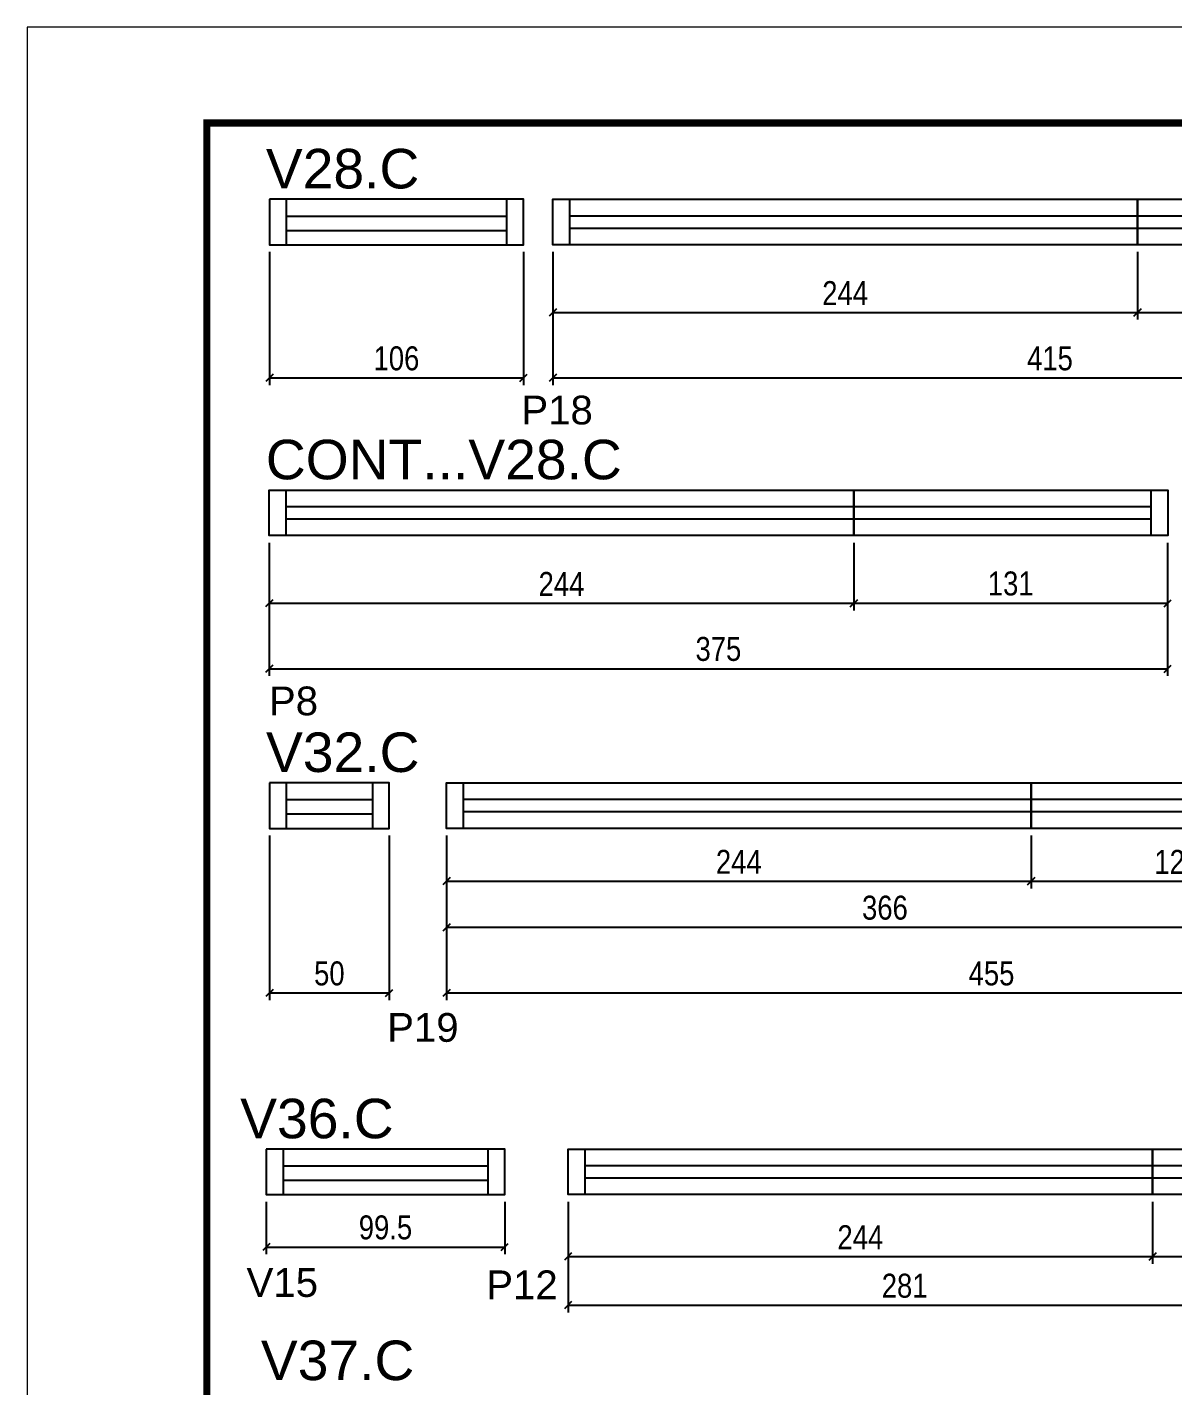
# Model space of a CAD drawing. Header units: millimetres. Extents: x 2455 to 8708, y 366 to 3713.
# Drawn here: x 2455 to 2933, y 849 to 1416 of the extents above; entities that cross this region are included whole.
import ezdxf

# ---------------------------------------------------------------- set-up
doc = ezdxf.new("R2010")
doc.units = ezdxf.units.MM
doc.linetypes.add('DASHED', pattern=[0.75, 0.5, -0.25])
for name, color, linetype in [('5', 5, 'Continuous'), ('COTA', 241, 'Continuous'), ('NOMENCLATURA', 7, 'Continuous'), ('Painéis', 200, 'Continuous'), ('SARR_2.2x7', 40, 'Continuous')]:
    doc.layers.add(name, color=color, linetype=linetype)
doc.layers.add('Folhas', color=255, linetype='Continuous', lineweight=9)
doc.layers.add('SARRAFO DE PRESSAO', color=251, linetype='DASHED', lineweight=9)
doc.styles.add('COTA TECNICA', font='techl___.ttf', dxfattribs={"height": 10})
doc.styles.add('COTA TECNICA-50', font='techl___.ttf', dxfattribs={"height": 10})
doc.styles.get("Standard").update_dxf_attribs({"font": 'arial.ttf'})
doc.dimstyles.new('COTA PAINEL-50', dxfattribs={"dimtxt": 10, "dimasz": 3, "dimexe": 3, "dimexo": 3, "dimgap": 3, "dimtad": 1, "dimdec": 1, "dimzin": 12, "dimdsep": 46, "dimtxsty": 'COTA TECNICA-50', "dimblk1": 'OBLIQUE', "dimblk2": 'OBLIQUE', "dimsah": 1, "dimcen": 0.9, "dimclrd": 4, "dimclre": 4, "dimclrt": 240, "dimadec": 1, "dimazin": 3, "dimtfac": 1, "dimtdec": 1, "dimtmove": 0, "dimatfit": 3, "dimfxl": 1, "dimtolj": 1, "dimtzin": 12, "dimarcsym": 0})
doc.dimstyles.new('PAINEL', dxfattribs={"dimtxt": 10, "dimasz": 3, "dimexe": 3, "dimexo": 3, "dimgap": 3, "dimtad": 1, "dimdec": 1, "dimzin": 12, "dimdsep": 46, "dimtxsty": 'COTA TECNICA', "dimblk1": 'OBLIQUE', "dimblk2": 'OBLIQUE', "dimsah": 1, "dimcen": 0.9, "dimclrd": 4, "dimclre": 4, "dimclrt": 240, "dimadec": 1, "dimazin": 3, "dimtfac": 1, "dimtdec": 1, "dimtmove": 0, "dimatfit": 3, "dimfxl": 1, "dimtolj": 1, "dimtzin": 12, "dimarcsym": 0})

# ---------------------------------------------------------------- blocks, each defined once
blk = doc.blocks.new('9999999999')
at = {"layer": 'Folhas'}
blk.add_lwpolyline([(98138.98, 34190.21), (99623.98, 34190.21), (99623.98, 35240.21), (98138.98, 35240.21)], close=True, dxfattribs=at)
at = {"layer": 'Folhas', "color": 30, "const_width": 3}
blk.add_lwpolyline([(98213.98, 34230.21), (99583.98, 34230.21), (99583.98, 35200.21), (98213.98, 35200.21)], close=True, dxfattribs=at)
blk = doc.blocks.new('_Oblique')
at = {"color": 0, "linetype": 'ByBlock', "lineweight": -2}
blk.add_line((-0.5, -0.5), (0.5, 0.5), dxfattribs=at)
blk = doc.blocks.new('*D202')
at = {"layer": 'COTA', "color": 4, "linetype": 'ByBlock', "lineweight": -2, "transparency": 16777216}
for p, q in [((2555.88, 1322.03), (2555.88, 1266.47)), ((2661.88, 1322.03), (2661.88, 1266.47)), ((2555.88, 1269.47), (2661.88, 1269.47))]:
    blk.add_line(p, q, dxfattribs=at)
at = {"layer": 'Defpoints', "color": 0, "linetype": 'ByBlock', "transparency": 16777216}
for p in [(2555.88, 1325.03), (2661.88, 1325.03), (2661.88, 1269.47)]:
    blk.add_point(p, dxfattribs=at)
at = {"layer": 'COTA', "color": 4, "linetype": 'ByBlock', "lineweight": -2, "transparency": 16777216, "xscale": 3, "yscale": 3, "zscale": 3, "rotation": 180}
blk.add_blockref('_Oblique', (2555.88, 1269.47), dxfattribs=at)
at = {"layer": 'COTA', "color": 4, "linetype": 'ByBlock', "lineweight": -2, "transparency": 16777216, "xscale": 3, "yscale": 3, "zscale": 3}
blk.add_blockref('_Oblique', (2661.88, 1269.47), dxfattribs=at)
at = {"layer": 'COTA', "color": 240, "linetype": 'ByBlock', "transparency": 16777216, "insert": (2608.88, 1277.57), "char_height": 10, "attachment_point": 5, "style": 'COTA TECNICA-50'}
blk.add_mtext('\\A1;106', dxfattribs=at)
blk = doc.blocks.new('*D67')
at = {"layer": 'COTA', "color": 4, "linetype": 'ByBlock', "lineweight": -2, "transparency": 16777216}
for p, q in [((2674.14, 1322.03), (2674.14, 1293.79)), ((2918.14, 1322.03), (2918.14, 1293.79)), ((2674.14, 1296.79), (2918.14, 1296.79))]:
    blk.add_line(p, q, dxfattribs=at)
at = {"layer": 'Defpoints', "color": 0, "linetype": 'ByBlock', "transparency": 16777216}
for p in [(2674.14, 1325.03), (2918.14, 1325.03), (2918.14, 1296.79)]:
    blk.add_point(p, dxfattribs=at)
at = {"layer": 'COTA', "color": 4, "linetype": 'ByBlock', "lineweight": -2, "transparency": 16777216, "xscale": 3, "yscale": 3, "zscale": 3, "rotation": 180}
blk.add_blockref('_Oblique', (2674.14, 1296.79), dxfattribs=at)
at = {"layer": 'COTA', "color": 4, "linetype": 'ByBlock', "lineweight": -2, "transparency": 16777216, "xscale": 3, "yscale": 3, "zscale": 3}
blk.add_blockref('_Oblique', (2918.14, 1296.79), dxfattribs=at)
at = {"layer": 'COTA', "color": 240, "linetype": 'ByBlock', "transparency": 16777216, "insert": (2796.14, 1304.86), "char_height": 10, "attachment_point": 5, "style": 'COTA TECNICA-50'}
blk.add_mtext('\\A1;244', dxfattribs=at)
blk = doc.blocks.new('*D68')
at = {"layer": 'COTA', "color": 4, "linetype": 'ByBlock', "lineweight": -2, "transparency": 16777216}
for p, q in [((2918.14, 1322.03), (2918.14, 1293.79)), ((3089.12, 1322.03), (3089.12, 1293.79)), ((2918.14, 1296.79), (3089.12, 1296.79))]:
    blk.add_line(p, q, dxfattribs=at)
at = {"layer": 'Defpoints', "color": 0, "linetype": 'ByBlock', "transparency": 16777216}
for p in [(2918.14, 1325.03), (3089.12, 1325.03), (3089.12, 1296.79)]:
    blk.add_point(p, dxfattribs=at)
at = {"layer": 'COTA', "color": 4, "linetype": 'ByBlock', "lineweight": -2, "transparency": 16777216, "xscale": 3, "yscale": 3, "zscale": 3, "rotation": 180}
blk.add_blockref('_Oblique', (2918.14, 1296.79), dxfattribs=at)
at = {"layer": 'COTA', "color": 4, "linetype": 'ByBlock', "lineweight": -2, "transparency": 16777216, "xscale": 3, "yscale": 3, "zscale": 3}
blk.add_blockref('_Oblique', (3089.12, 1296.79), dxfattribs=at)
at = {"layer": 'COTA', "color": 240, "linetype": 'ByBlock', "transparency": 16777216, "insert": (3003.63, 1304.86), "char_height": 10, "attachment_point": 5, "style": 'COTA TECNICA-50'}
blk.add_mtext('\\A1;171', dxfattribs=at)
blk = doc.blocks.new('*D203')
at = {"layer": 'COTA', "color": 4, "lineweight": -2, "transparency": 16777216}
for p, q in [((2674.14, 1322.04), (2674.14, 1266.47)), ((3089.12, 1322.04), (3089.12, 1266.47)), ((2674.14, 1269.47), (3089.12, 1269.47))]:
    blk.add_line(p, q, dxfattribs=at)
at = {"layer": 'Defpoints', "color": 0, "transparency": 16777216}
for p in [(2674.14, 1325.04), (3089.12, 1325.04), (3089.12, 1269.47)]:
    blk.add_point(p, dxfattribs=at)
at = {"layer": 'COTA', "color": 4, "lineweight": -2, "transparency": 16777216, "xscale": 3, "yscale": 3, "zscale": 3, "rotation": 180}
blk.add_blockref('_Oblique', (2674.14, 1269.47), dxfattribs=at)
at = {"layer": 'COTA', "color": 4, "lineweight": -2, "transparency": 16777216, "xscale": 3, "yscale": 3, "zscale": 3}
blk.add_blockref('_Oblique', (3089.12, 1269.47), dxfattribs=at)
at = {"layer": 'COTA', "color": 240, "transparency": 16777216, "insert": (2881.63, 1277.58), "char_height": 10, "attachment_point": 5, "style": 'COTA TECNICA'}
blk.add_mtext('\\A1;415', dxfattribs=at)
blk = doc.blocks.new('*D71')
at = {"layer": 'COTA', "color": 4, "linetype": 'ByBlock', "lineweight": -2, "transparency": 16777216}
for p, q in [((2555.76, 1200.64), (2555.76, 1172.4)), ((2799.76, 1200.64), (2799.76, 1172.4)), ((2555.76, 1175.4), (2799.76, 1175.4))]:
    blk.add_line(p, q, dxfattribs=at)
at = {"layer": 'Defpoints', "color": 0, "linetype": 'ByBlock', "transparency": 16777216}
for p in [(2555.76, 1203.64), (2799.76, 1203.64), (2799.76, 1175.4)]:
    blk.add_point(p, dxfattribs=at)
at = {"layer": 'COTA', "color": 4, "linetype": 'ByBlock', "lineweight": -2, "transparency": 16777216, "xscale": 3, "yscale": 3, "zscale": 3, "rotation": 180}
blk.add_blockref('_Oblique', (2555.76, 1175.4), dxfattribs=at)
at = {"layer": 'COTA', "color": 4, "linetype": 'ByBlock', "lineweight": -2, "transparency": 16777216, "xscale": 3, "yscale": 3, "zscale": 3}
blk.add_blockref('_Oblique', (2799.76, 1175.4), dxfattribs=at)
at = {"layer": 'COTA', "color": 240, "linetype": 'ByBlock', "transparency": 16777216, "insert": (2677.76, 1183.47), "char_height": 10, "attachment_point": 5, "style": 'COTA TECNICA-50'}
blk.add_mtext('\\A1;244', dxfattribs=at)
blk = doc.blocks.new('*D99')
at = {"layer": 'COTA', "color": 4, "linetype": 'ByBlock', "lineweight": -2, "transparency": 16777216}
for p, q in [((2799.76, 1200.64), (2799.76, 1172.4)), ((2930.74, 1200.64), (2930.74, 1172.4)), ((2799.76, 1175.4), (2930.74, 1175.4))]:
    blk.add_line(p, q, dxfattribs=at)
at = {"layer": 'Defpoints', "color": 0, "linetype": 'ByBlock', "transparency": 16777216}
for p in [(2799.76, 1203.64), (2930.74, 1203.64), (2930.74, 1175.4)]:
    blk.add_point(p, dxfattribs=at)
at = {"layer": 'COTA', "color": 4, "linetype": 'ByBlock', "lineweight": -2, "transparency": 16777216, "xscale": 3, "yscale": 3, "zscale": 3, "rotation": 180}
blk.add_blockref('_Oblique', (2799.76, 1175.4), dxfattribs=at)
at = {"layer": 'COTA', "color": 4, "linetype": 'ByBlock', "lineweight": -2, "transparency": 16777216, "xscale": 3, "yscale": 3, "zscale": 3}
blk.add_blockref('_Oblique', (2930.74, 1175.4), dxfattribs=at)
at = {"layer": 'COTA', "color": 240, "linetype": 'ByBlock', "transparency": 16777216, "insert": (2865.25, 1183.61), "char_height": 10, "attachment_point": 5, "style": 'COTA TECNICA-50'}
blk.add_mtext('\\A1;131', dxfattribs=at)
blk = doc.blocks.new('*D231')
at = {"layer": 'COTA', "color": 4, "lineweight": -2, "transparency": 16777216}
for p, q in [((2555.76, 1200.64), (2555.76, 1145.07)), ((2930.74, 1200.64), (2930.74, 1145.07)), ((2555.76, 1148.07), (2930.74, 1148.07))]:
    blk.add_line(p, q, dxfattribs=at)
at = {"layer": 'Defpoints', "color": 0, "transparency": 16777216}
for p in [(2555.76, 1203.64), (2930.74, 1203.64), (2930.74, 1148.07)]:
    blk.add_point(p, dxfattribs=at)
at = {"layer": 'COTA', "color": 4, "lineweight": -2, "transparency": 16777216, "xscale": 3, "yscale": 3, "zscale": 3, "rotation": 180}
blk.add_blockref('_Oblique', (2555.76, 1148.07), dxfattribs=at)
at = {"layer": 'COTA', "color": 4, "lineweight": -2, "transparency": 16777216, "xscale": 3, "yscale": 3, "zscale": 3}
blk.add_blockref('_Oblique', (2930.74, 1148.07), dxfattribs=at)
at = {"layer": 'COTA', "color": 240, "transparency": 16777216, "insert": (2743.25, 1156.29), "char_height": 10, "attachment_point": 5, "style": 'COTA TECNICA'}
blk.add_mtext('\\A1;375', dxfattribs=at)
blk = doc.blocks.new('*D102')
at = {"layer": 'COTA', "color": 4, "linetype": 'ByBlock', "lineweight": -2, "transparency": 16777216}
for p, q in [((2629.75, 1078.46), (2629.75, 1037.08)), ((2995.75, 1078.46), (2995.75, 1037.08)), ((2995.75, 1040.08), (2629.75, 1040.08))]:
    blk.add_line(p, q, dxfattribs=at)
at = {"layer": 'Defpoints', "color": 0, "linetype": 'ByBlock', "transparency": 16777216}
for p in [(2629.75, 1081.46), (2995.75, 1081.46), (2629.75, 1040.08)]:
    blk.add_point(p, dxfattribs=at)
at = {"layer": 'COTA', "color": 4, "linetype": 'ByBlock', "lineweight": -2, "transparency": 16777216, "xscale": 3, "yscale": 3, "zscale": 3, "rotation": 180}
blk.add_blockref('_Oblique', (2629.75, 1040.08), dxfattribs=at)
at = {"layer": 'COTA', "color": 4, "linetype": 'ByBlock', "lineweight": -2, "transparency": 16777216, "xscale": 3, "yscale": 3, "zscale": 3}
blk.add_blockref('_Oblique', (2995.75, 1040.08), dxfattribs=at)
at = {"layer": 'COTA', "color": 240, "linetype": 'ByBlock', "transparency": 16777216, "insert": (2812.75, 1048.3), "char_height": 10, "attachment_point": 5, "style": 'COTA TECNICA-50'}
blk.add_mtext('\\A1;366', dxfattribs=at)
blk = doc.blocks.new('*D103')
at = {"layer": 'COTA', "color": 4, "linetype": 'ByBlock', "lineweight": -2, "transparency": 16777216}
for p, q in [((2629.75, 1078.46), (2629.75, 1056.42)), ((2873.75, 1078.46), (2873.75, 1056.42)), ((2629.75, 1059.42), (2873.75, 1059.42))]:
    blk.add_line(p, q, dxfattribs=at)
at = {"layer": 'Defpoints', "color": 0, "linetype": 'ByBlock', "transparency": 16777216}
for p in [(2629.75, 1081.46), (2873.75, 1081.46), (2873.75, 1059.42)]:
    blk.add_point(p, dxfattribs=at)
at = {"layer": 'COTA', "color": 4, "linetype": 'ByBlock', "lineweight": -2, "transparency": 16777216, "xscale": 3, "yscale": 3, "zscale": 3, "rotation": 180}
blk.add_blockref('_Oblique', (2629.75, 1059.42), dxfattribs=at)
at = {"layer": 'COTA', "color": 4, "linetype": 'ByBlock', "lineweight": -2, "transparency": 16777216, "xscale": 3, "yscale": 3, "zscale": 3}
blk.add_blockref('_Oblique', (2873.75, 1059.42), dxfattribs=at)
at = {"layer": 'COTA', "color": 240, "linetype": 'ByBlock', "transparency": 16777216, "insert": (2751.75, 1067.49), "char_height": 10, "attachment_point": 5, "style": 'COTA TECNICA-50'}
blk.add_mtext('\\A1;244', dxfattribs=at)
blk = doc.blocks.new('*D104')
at = {"layer": 'COTA', "color": 4, "linetype": 'ByBlock', "lineweight": -2, "transparency": 16777216}
for p, q in [((2873.75, 1078.46), (2873.75, 1056.42)), ((2995.75, 1078.46), (2995.75, 1056.42)), ((2873.75, 1059.42), (2995.75, 1059.42))]:
    blk.add_line(p, q, dxfattribs=at)
at = {"layer": 'Defpoints', "color": 0, "linetype": 'ByBlock', "transparency": 16777216}
for p in [(2873.75, 1081.46), (2995.75, 1081.46), (2995.75, 1059.42)]:
    blk.add_point(p, dxfattribs=at)
at = {"layer": 'COTA', "color": 4, "linetype": 'ByBlock', "lineweight": -2, "transparency": 16777216, "xscale": 3, "yscale": 3, "zscale": 3, "rotation": 180}
blk.add_blockref('_Oblique', (2873.75, 1059.42), dxfattribs=at)
at = {"layer": 'COTA', "color": 4, "linetype": 'ByBlock', "lineweight": -2, "transparency": 16777216, "xscale": 3, "yscale": 3, "zscale": 3}
blk.add_blockref('_Oblique', (2995.75, 1059.42), dxfattribs=at)
at = {"layer": 'COTA', "color": 240, "linetype": 'ByBlock', "transparency": 16777216, "insert": (2934.75, 1067.48), "char_height": 10, "attachment_point": 5, "style": 'COTA TECNICA-50'}
blk.add_mtext('\\A1;122', dxfattribs=at)
blk = doc.blocks.new('*D240')
at = {"layer": 'COTA', "color": 4, "lineweight": -2, "transparency": 16777216}
for p, q in [((2629.75, 1078.47), (2629.75, 1009.75)), ((3084.73, 1078.47), (3084.73, 1009.75)), ((2629.75, 1012.75), (3084.73, 1012.75))]:
    blk.add_line(p, q, dxfattribs=at)
at = {"layer": 'Defpoints', "color": 0, "transparency": 16777216}
for p in [(2629.75, 1081.47), (3084.73, 1081.47), (3084.73, 1012.75)]:
    blk.add_point(p, dxfattribs=at)
at = {"layer": 'COTA', "color": 4, "lineweight": -2, "transparency": 16777216, "xscale": 3, "yscale": 3, "zscale": 3, "rotation": 180}
blk.add_blockref('_Oblique', (2629.75, 1012.75), dxfattribs=at)
at = {"layer": 'COTA', "color": 4, "lineweight": -2, "transparency": 16777216, "xscale": 3, "yscale": 3, "zscale": 3}
blk.add_blockref('_Oblique', (3084.73, 1012.75), dxfattribs=at)
at = {"layer": 'COTA', "color": 240, "transparency": 16777216, "insert": (2857.24, 1020.86), "char_height": 10, "attachment_point": 5, "style": 'COTA TECNICA'}
blk.add_mtext('\\A1;455', dxfattribs=at)
blk = doc.blocks.new('*D241')
at = {"layer": 'COTA', "color": 4, "linetype": 'ByBlock', "lineweight": -2, "transparency": 16777216}
for p, q in [((2555.88, 1078.46), (2555.88, 1009.75)), ((2605.88, 1078.46), (2605.88, 1009.75)), ((2555.88, 1012.75), (2605.88, 1012.75))]:
    blk.add_line(p, q, dxfattribs=at)
at = {"layer": 'Defpoints', "color": 0, "linetype": 'ByBlock', "transparency": 16777216}
for p in [(2555.88, 1081.46), (2605.88, 1081.46), (2605.88, 1012.75)]:
    blk.add_point(p, dxfattribs=at)
at = {"layer": 'COTA', "color": 4, "linetype": 'ByBlock', "lineweight": -2, "transparency": 16777216, "xscale": 3, "yscale": 3, "zscale": 3, "rotation": 180}
blk.add_blockref('_Oblique', (2555.88, 1012.75), dxfattribs=at)
at = {"layer": 'COTA', "color": 4, "linetype": 'ByBlock', "lineweight": -2, "transparency": 16777216, "xscale": 3, "yscale": 3, "zscale": 3}
blk.add_blockref('_Oblique', (2605.88, 1012.75), dxfattribs=at)
at = {"layer": 'COTA', "color": 240, "linetype": 'ByBlock', "transparency": 16777216, "insert": (2580.88, 1020.86), "char_height": 10, "attachment_point": 5, "style": 'COTA TECNICA-50'}
blk.add_mtext('\\A1;50', dxfattribs=at)
blk = doc.blocks.new('*D245')
at = {"layer": 'COTA', "color": 4, "linetype": 'ByBlock', "lineweight": -2, "transparency": 16777216}
for p, q in [((2554.56, 925.58), (2554.56, 903.72)), ((2654.06, 925.58), (2654.06, 903.72)), ((2554.56, 906.72), (2654.06, 906.72))]:
    blk.add_line(p, q, dxfattribs=at)
at = {"layer": 'Defpoints', "color": 0, "linetype": 'ByBlock', "transparency": 16777216}
for p in [(2554.56, 928.58), (2654.06, 928.58), (2654.06, 906.72)]:
    blk.add_point(p, dxfattribs=at)
at = {"layer": 'COTA', "color": 4, "linetype": 'ByBlock', "lineweight": -2, "transparency": 16777216, "xscale": 3, "yscale": 3, "zscale": 3, "rotation": 180}
blk.add_blockref('_Oblique', (2554.56, 906.72), dxfattribs=at)
at = {"layer": 'COTA', "color": 4, "linetype": 'ByBlock', "lineweight": -2, "transparency": 16777216, "xscale": 3, "yscale": 3, "zscale": 3}
blk.add_blockref('_Oblique', (2654.06, 906.72), dxfattribs=at)
at = {"layer": 'COTA', "color": 240, "linetype": 'ByBlock', "transparency": 16777216, "insert": (2604.31, 914.86), "char_height": 10, "attachment_point": 5, "style": 'COTA TECNICA-50'}
blk.add_mtext('\\A1;99.5', dxfattribs=at)
blk = doc.blocks.new('*D281')
at = {"layer": 'COTA', "color": 4, "linetype": 'ByBlock', "lineweight": -2, "transparency": 16777216}
for p, q in [((2680.49, 925.63), (2680.49, 899.75)), ((2924.49, 925.63), (2924.49, 899.75)), ((2680.49, 902.75), (2924.49, 902.75))]:
    blk.add_line(p, q, dxfattribs=at)
at = {"layer": 'Defpoints', "color": 0, "linetype": 'ByBlock', "transparency": 16777216}
for p in [(2680.49, 928.63), (2924.49, 928.63), (2924.49, 902.75)]:
    blk.add_point(p, dxfattribs=at)
at = {"layer": 'COTA', "color": 4, "linetype": 'ByBlock', "lineweight": -2, "transparency": 16777216, "xscale": 3, "yscale": 3, "zscale": 3, "rotation": 180}
blk.add_blockref('_Oblique', (2680.49, 902.75), dxfattribs=at)
at = {"layer": 'COTA', "color": 4, "linetype": 'ByBlock', "lineweight": -2, "transparency": 16777216, "xscale": 3, "yscale": 3, "zscale": 3}
blk.add_blockref('_Oblique', (2924.49, 902.75), dxfattribs=at)
at = {"layer": 'COTA', "color": 240, "linetype": 'ByBlock', "transparency": 16777216, "insert": (2802.49, 910.82), "char_height": 10, "attachment_point": 5, "style": 'COTA TECNICA-50'}
blk.add_mtext('\\A1;244', dxfattribs=at)
blk = doc.blocks.new('*D282')
at = {"layer": 'COTA', "color": 4, "linetype": 'ByBlock', "lineweight": -2, "transparency": 16777216}
for p, q in [((2924.49, 925.63), (2924.49, 899.75)), ((2961.47, 925.63), (2961.47, 899.75)), ((2924.49, 902.75), (2961.47, 902.75))]:
    blk.add_line(p, q, dxfattribs=at)
at = {"layer": 'Defpoints', "color": 0, "linetype": 'ByBlock', "transparency": 16777216}
for p in [(2924.49, 928.63), (2961.47, 928.63), (2961.47, 902.75)]:
    blk.add_point(p, dxfattribs=at)
at = {"layer": 'COTA', "color": 4, "linetype": 'ByBlock', "lineweight": -2, "transparency": 16777216, "xscale": 3, "yscale": 3, "zscale": 3, "rotation": 180}
blk.add_blockref('_Oblique', (2924.49, 902.75), dxfattribs=at)
at = {"layer": 'COTA', "color": 4, "linetype": 'ByBlock', "lineweight": -2, "transparency": 16777216, "xscale": 3, "yscale": 3, "zscale": 3}
blk.add_blockref('_Oblique', (2961.47, 902.75), dxfattribs=at)
at = {"layer": 'COTA', "color": 240, "linetype": 'ByBlock', "transparency": 16777216, "insert": (2942.98, 910.97), "char_height": 10, "attachment_point": 5, "style": 'COTA TECNICA-50'}
blk.add_mtext('\\A1;37', dxfattribs=at)
blk = doc.blocks.new('*D283')
at = {"layer": 'COTA', "color": 4, "lineweight": -2, "transparency": 16777216}
for p, q in [((2680.49, 925.63), (2680.49, 879.42)), ((2961.47, 925.63), (2961.47, 879.42)), ((2680.49, 882.42), (2961.47, 882.42))]:
    blk.add_line(p, q, dxfattribs=at)
at = {"layer": 'Defpoints', "color": 0, "transparency": 16777216}
for p in [(2680.49, 928.63), (2961.47, 928.63), (2961.47, 882.42)]:
    blk.add_point(p, dxfattribs=at)
at = {"layer": 'COTA', "color": 4, "lineweight": -2, "transparency": 16777216, "xscale": 3, "yscale": 3, "zscale": 3, "rotation": 180}
blk.add_blockref('_Oblique', (2680.49, 882.42), dxfattribs=at)
at = {"layer": 'COTA', "color": 4, "lineweight": -2, "transparency": 16777216, "xscale": 3, "yscale": 3, "zscale": 3}
blk.add_blockref('_Oblique', (2961.47, 882.42), dxfattribs=at)
at = {"layer": 'COTA', "color": 240, "transparency": 16777216, "insert": (2820.98, 890.51), "char_height": 10, "attachment_point": 5, "style": 'COTA TECNICA'}
blk.add_mtext('\\A1;281', dxfattribs=at)

msp = doc.modelspace()

# ---------------------------------------------------------------- linework, layer by layer
at = {"layer": 'Painéis', "linetype": 'ByBlock'}
for points in [[(2555.88, 1344.03), (2555.88, 1325.03), (2661.88, 1325.03), (2661.88, 1344.03)], [(2555.88, 1100.46), (2555.88, 1081.46), (2605.88, 1081.46), (2605.88, 1100.46)], [(2554.56, 947.58), (2554.56, 928.58), (2654.06, 928.58), (2654.06, 947.58)]]:
    msp.add_lwpolyline(points, close=True, dxfattribs=at)
at = {"layer": 'Painéis'}
for points in [[(2918.14, 1325.03), (2674.14, 1325.03), (2674.14, 1344.03), (2918.14, 1344.03)], [(2918.14, 1344.03), (3089.14, 1344.03), (3089.14, 1325.03), (2918.14, 1325.03)], [(2799.76, 1203.64), (2555.76, 1203.64), (2555.76, 1222.64), (2799.76, 1222.64)], [(2799.76, 1222.64), (2930.76, 1222.64), (2930.76, 1203.64), (2799.76, 1203.64)], [(2873.75, 1081.46), (2629.75, 1081.46), (2629.75, 1100.46), (2873.75, 1100.46)], [(2873.75, 1100.46), (2995.75, 1100.46), (2995.75, 1081.46), (2873.75, 1081.46)], [(2924.49, 928.63), (2680.49, 928.63), (2680.49, 947.63), (2924.49, 947.63)], [(2924.49, 947.63), (2961.49, 947.63), (2961.49, 928.63), (2924.49, 928.63)]]:
    msp.add_lwpolyline(points, close=True, dxfattribs=at)
at = {"layer": 'SARR_2.2x7', "linetype": 'Continuous'}
for p, q in [((2562.88, 1344.03), (2562.88, 1325.03)), ((2654.88, 1344.03), (2654.88, 1325.03)), ((2681.14, 1344.03), (2681.14, 1325.03)), ((2562.88, 1337.03), (2654.88, 1337.03)), ((2918.14, 1337.03), (2681.14, 1337.03)), ((3082.12, 1337.03), (2918.14, 1337.03)), ((2562.88, 1331.03), (2654.88, 1331.03)), ((2681.14, 1332.03), (2918.14, 1332.03)), ((2918.14, 1332.03), (3082.12, 1332.03)), ((2562.76, 1222.64), (2562.76, 1203.64)), ((2923.74, 1222.64), (2923.74, 1203.64)), ((2799.76, 1215.64), (2562.76, 1215.64)), ((2923.74, 1215.64), (2799.76, 1215.64)), ((2562.76, 1210.64), (2799.76, 1210.64)), ((2799.76, 1210.64), (2923.74, 1210.64)), ((2562.88, 1100.46), (2562.88, 1081.46)), ((2598.88, 1100.46), (2598.88, 1081.46)), ((2636.75, 1100.46), (2636.75, 1081.46)), ((2562.88, 1093.46), (2598.88, 1093.46)), ((2995.75, 1093.46), (2636.75, 1093.46)), ((2562.88, 1087.46), (2598.88, 1087.46)), ((2636.75, 1088.46), (2995.75, 1088.46)), ((2561.56, 947.58), (2561.56, 928.58)), ((2647.06, 947.58), (2647.06, 928.58)), ((2687.49, 947.63), (2687.49, 928.63)), ((2561.56, 940.58), (2647.06, 940.58)), ((2954.47, 940.63), (2687.49, 940.63)), ((2561.56, 934.58), (2647.06, 934.58)), ((2687.49, 935.63), (2954.47, 935.63))]:
    msp.add_line(p, q, dxfattribs=at)

# ---------------------------------------------------------------- block references
at = {"layer": 'SARRAFO DE PRESSAO', "color": 6, "linetype": 'ByBlock'}
msp.add_blockref('9999999999', (-95684.21, -33824.34), dxfattribs=at)

# ---------------------------------------------------------------- texts
at = {"layer": '5', "linetype": 'Continuous'}
for s, p in [('P18', (2661.01, 1250.06)), ('P8', (2555.66, 1128.66)), ('P19', (2605.01, 992.38)), ('V15', (2546.34, 885.91)), ('P12', (2646.37, 884.95))]:
    msp.add_text(s, height=12, rotation=360, dxfattribs=at).set_placement(p)
at = {"layer": 'NOMENCLATURA', "linetype": 'Continuous'}
for s, p in [('V28.C', (2554.38, 1348.56)), ('CONT...V28.C', (2554.38, 1227.16)), ('V32.C', (2554.44, 1104.99)), ('V36.C', (2543.67, 952.11)), ('V37.C', (2552.3, 851.17))]:
    msp.add_text(s, height=16.5, dxfattribs=at).set_placement(p)

# ---------------------------------------------------------------- dimensions: what is measured, and where the dimension line sits
at = {"layer": 'COTA', "color": 1, "linetype": 'ByBlock'}
for base, p1, p2, picture, middle in [((2661.88, 1269.47), (2555.88, 1325.03), (2661.88, 1325.03), '*D202', (2608.88, 1277.57)), ((2918.14, 1296.79), (2674.14, 1325.03), (2918.14, 1325.03), '*D67', (2796.14, 1304.86)), ((3089.12, 1296.79), (2918.14, 1325.03), (3089.12, 1325.03), '*D68', (3003.63, 1304.86)), ((2799.76, 1175.4), (2555.76, 1203.64), (2799.76, 1203.64), '*D71', (2677.76, 1183.47)), ((2930.74, 1175.4), (2799.76, 1203.64), (2930.74, 1203.64), '*D99', (2865.25, 1183.61)), ((2605.88, 1012.75), (2555.88, 1081.46), (2605.88, 1081.46), '*D241', (2580.88, 1020.86)), ((2629.75, 1040.08), (2995.75, 1081.46), (2629.75, 1081.46), '*D102', (2812.75, 1048.3)), ((2873.75, 1059.42), (2629.75, 1081.46), (2873.75, 1081.46), '*D103', (2751.75, 1067.49)), ((2995.75, 1059.42), (2873.75, 1081.46), (2995.75, 1081.46), '*D104', (2934.75, 1067.48)), ((2654.06, 906.72), (2554.56, 928.58), (2654.06, 928.58), '*D245', (2604.31, 914.86)), ((2924.49, 902.75), (2680.49, 928.63), (2924.49, 928.63), '*D281', (2802.49, 910.82)), ((2961.47, 902.75), (2924.49, 928.63), (2961.47, 928.63), '*D282', (2942.98, 910.97))]:
    dim = msp.add_linear_dim(base=base, p1=p1, p2=p2, dimstyle='COTA PAINEL-50', override={"dimarcsym": 1}, dxfattribs=at)
    dim.commit()
    dim.dimension.update_dxf_attribs({"geometry": picture, "text_midpoint": middle})
at = {"layer": 'COTA', "color": 5}
for base, p1, p2, picture, middle in [((3089.12, 1269.47), (2674.14, 1325.03), (3089.12, 1325.03), '*D203', (2881.63, 1277.58)), ((2930.74, 1148.07), (2555.76, 1203.64), (2930.74, 1203.64), '*D231', (2743.25, 1156.29)), ((3084.73, 1012.75), (2629.75, 1081.46), (3084.73, 1081.46), '*D240', (2857.24, 1020.86)), ((2961.47, 882.42), (2680.49, 928.63), (2961.47, 928.63), '*D283', (2820.98, 890.51))]:
    dim = msp.add_linear_dim(base=base, p1=p1, p2=p2, dimstyle='PAINEL', dxfattribs=at)
    dim.commit()
    dim.dimension.update_dxf_attribs({"geometry": picture, "text_midpoint": middle})

doc.saveas('drawing.dxf')
